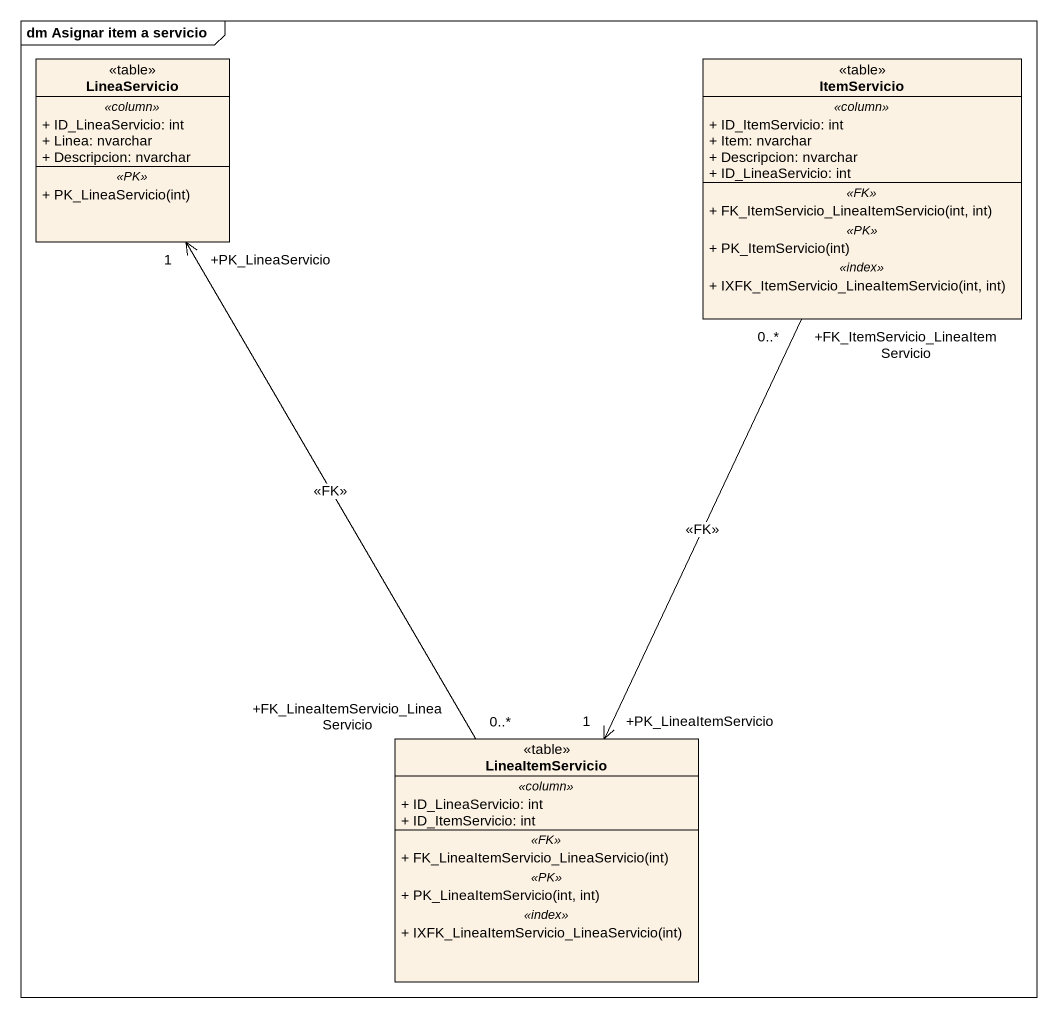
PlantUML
@startuml
mainframe dm Asignar item a servicio
hide circle
hide empty members
skinparam classAttributeIconSize 0
class LineaServicio <<table>> {
  .. <<column>> ..
  + ID_LineaServicio: int
  + Linea: nvarchar
  + Descripcion: nvarchar
  .. <<PK>> ..
  + PK_LineaServicio(int)
}
class ItemServicio <<table>> {
  .. <<column>> ..
  + ID_ItemServicio: int
  + Item: nvarchar
  + Descripcion: nvarchar
  + ID_LineaServicio: int
  .. <<FK>> ..
  + FK_ItemServicio_LineaItemServicio(int, int)
  .. <<PK>> ..
  + PK_ItemServicio(int)
  .. <<index>> ..
  + IXFK_ItemServicio_LineaItemServicio(int, int)
}
class LineaItemServicio <<table>> {
  .. <<column>> ..
  + ID_LineaServicio: int
  + ID_ItemServicio: int
  .. <<FK>> ..
  + FK_LineaItemServicio_LineaServicio(int)
  .. <<PK>> ..
  + PK_LineaItemServicio(int, int)
  .. <<index>> ..
  + IXFK_LineaItemServicio_LineaServicio(int)
}
ItemServicio "+FK_ItemServicio_LineaItemServicio\n0..*" --> "+PK_LineaItemServicio\n1" LineaItemServicio : <<FK>>
LineaItemServicio "+FK_LineaItemServicio_LineaServicio\n0..*" -up-> "+PK_LineaServicio\n1" LineaServicio : <<FK>>
@enduml
